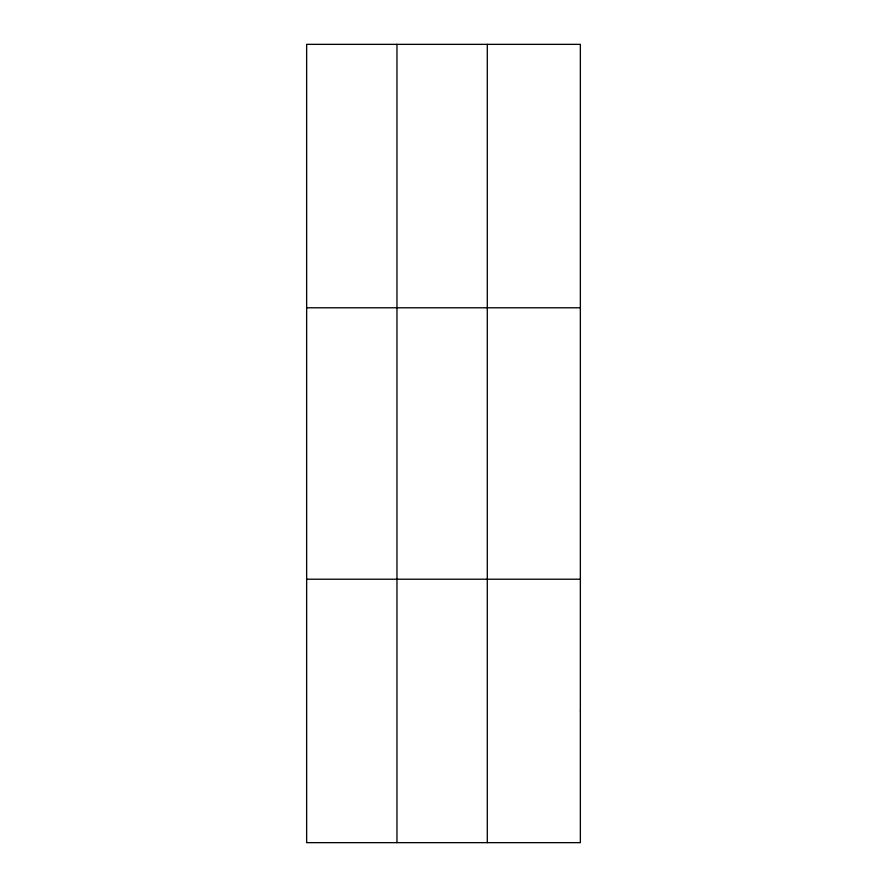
<?xml version="1.0" encoding="UTF-8"?>
<svg xmlns="http://www.w3.org/2000/svg" width="887" height="887" viewBox="0 0 887 887"><rect width="100%" height="100%" fill="white"/><g stroke="black" fill="none" stroke-linecap="round" stroke-linejoin="round"><path stroke-width="1.33" d="M396.966 842.65L396.966 44.35M487.296 842.65L487.296 44.35M306.647 307.789L580.353 307.789M306.647 579.211L580.353 579.211M580.353 710.93L580.353 842.65L306.647 842.65L306.647 44.35L580.353 44.35L580.353 710.93"/></g></svg>
